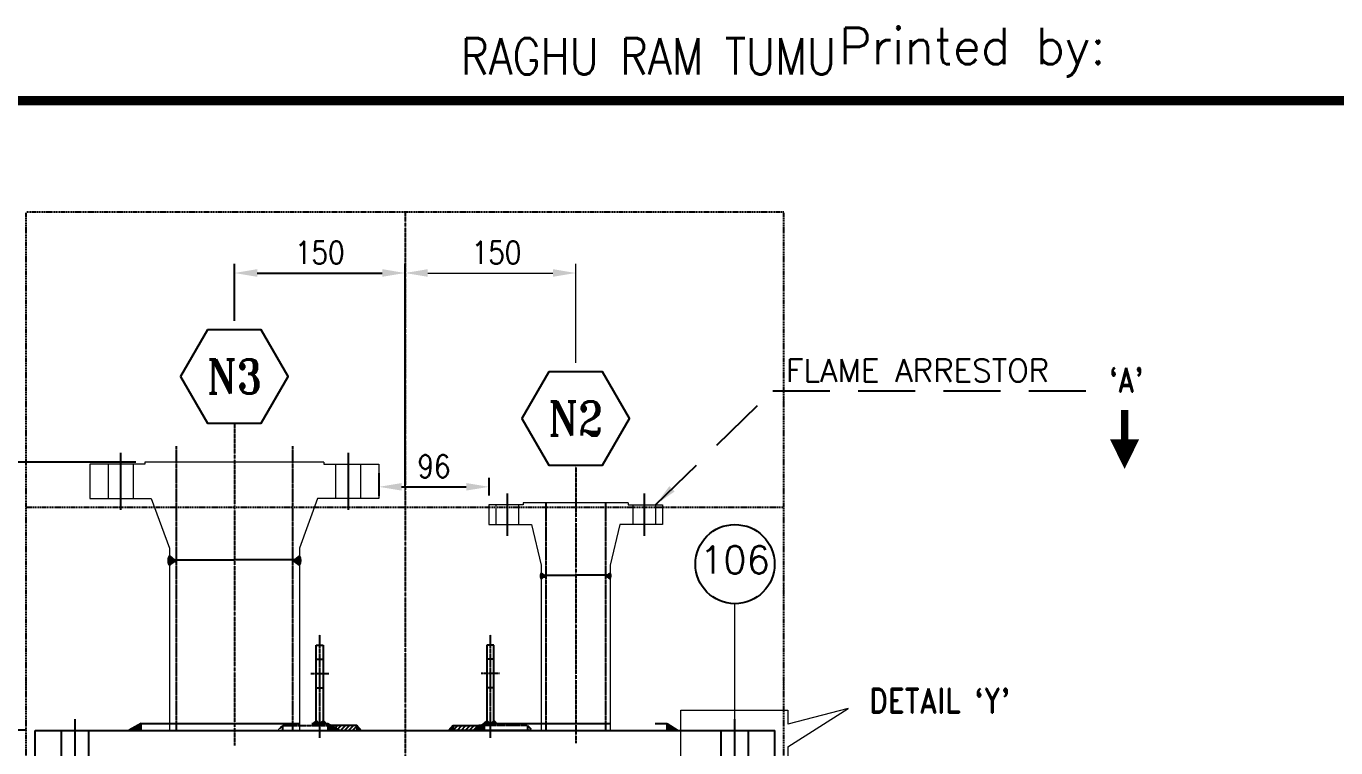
# Model space of a CAD drawing. Header units: inches. Extents: x -23478 to -9690, y -25762 to 11324.
# Drawn here: x -22101 to -20950, y 10635 to 11270 of the extents above; entities that cross this region are included whole.
import ezdxf
from ezdxf.enums import TextEntityAlignment as Align

# ---------------------------------------------------------------- set-up
doc = ezdxf.new("R2010")
doc.units = ezdxf.units.IN
doc.header["$LTSCALE"] = 200
doc.header["$MEASUREMENT"] = 0
for name, pattern in [('CENTER', [2, 1.25, -0.25, 0.25, -0.25]), ('CENTER2', [1.125, 0.75, -0.125, 0.125, -0.125]), ('DASHED', [0.75, 0.5, -0.25]), ('DASHED2', [0.375, 0.25, -0.125]), ('HIDDEN', [0.375, 0.25, -0.125]), ('PHANTOM2', [1.25, 0.625, -0.125, 0.125, -0.125, 0.125, -0.125])]:
    doc.linetypes.add(name, pattern=pattern)
for name, color, linetype, lineweight in [('1 (CEN)', 1, 'CENTER2', 9), ('AM_5', 3, 'Continuous', 15), ('EQUIPMENT', 4, 'Continuous', 13), ('Hidden Line', 3, 'HIDDEN', 9), ('OBJECT', 7, 'Continuous', 18)]:
    doc.layers.add(name, color=color, linetype=linetype, lineweight=lineweight)
for name, color, linetype in [('BORDER1', 3, 'Continuous'), ('BORDER2', 7, 'Continuous'), ('CEN', 3, 'CENTER'), ('CENTER', 1, 'CENTER'), ('DIMENSION', 8, 'Continuous'), ('text', 3, 'Continuous'), ('WELD', 5, 'Continuous')]:
    doc.layers.add(name, color=color, linetype=linetype)
doc.styles.add('ROMANC', font='ROMANC', dxfattribs={"height": 5})
doc.styles.add('ROMAND', font='romand.shx', dxfattribs={"width": 0.8})
doc.styles.add('ROMANS', font='romans.shx', dxfattribs={"width": 0.85})
doc.styles.add('ROMANT', font='romant.shx')
doc.styles.get("Standard").update_dxf_attribs({"font": 'romans.shx'})
doc.dimstyles.new('VEP-8', dxfattribs={"dimscale": 8, "dimtxt": 2.5, "dimasz": 2.5, "dimexe": 1, "dimexo": 1, "dimgap": 1, "dimtad": 1, "dimdec": 1, "dimlfac": -1, "dimzin": 9, "dimdsep": 46, "dimtxsty": 'ROMANS', "dimcen": 0, "dimclrd": 256, "dimclre": 256, "dimclrt": 3, "dimadec": 0, "dimazin": 2, "dimtfac": 1, "dimtdec": 1, "dimtmove": 0, "dimatfit": 3, "dimfxl": 1, "dimlwd": -1, "dimlwe": -1, "dimarcsym": 1})
doc.dimstyles.new('VEP-8$0', dxfattribs={"dimscale": 8, "dimtxt": 2.5, "dimasz": 2.5, "dimexe": 1, "dimexo": 1, "dimgap": 1, "dimtad": 1, "dimdec": 1, "dimlfac": -1, "dimzin": 9, "dimdsep": 46, "dimtxsty": 'ROMANS', "dimcen": 0, "dimclrd": 256, "dimclre": 256, "dimclrt": 3, "dimadec": 0, "dimazin": 2, "dimtfac": 1, "dimtdec": 1, "dimtmove": 0, "dimatfit": 3, "dimfxl": 1, "dimlwd": -1, "dimlwe": -1, "dimarcsym": 1})
pattern_1 = [(45, (8851.3301, 26728.67113), (-0.441941738, 0.441941738), []), (135, (8851.3301, 26728.67113), (-0.441941738, -0.441941738), [])]

# ---------------------------------------------------------------- blocks, each defined once
blk = doc.blocks.new('*D116')
at = {"layer": 'AM_5', "color": 8, "transparency": 16777216}
for p, q in [((-21768.4, 10856.5), (-21768.4, 11060.5)), ((-21748.4, 11052.5), (-21638.4, 11052.5)), ((-21618.4, 10973.6), (-21618.4, 11060.5))]:
    blk.add_line(p, q, dxfattribs=at)
for points in [[(-21748.4, 11055.9), (-21748.4, 11049.2), (-21768.4, 11052.5)], [(-21638.4, 11055.9), (-21638.4, 11049.2), (-21618.4, 11052.5)]]:
    blk.add_solid(points, dxfattribs=at)
at = {"layer": 'Defpoints', "color": 0, "transparency": 16777216}
for p in [(-21618.4, 11052.5), (-21618.4, 10965.6), (-21768.4, 10848.5)]:
    blk.add_point(p, dxfattribs=at)
at = {"layer": 'AM_5', "color": 3, "transparency": 16777216, "insert": (-21688, 11070.5), "char_height": 20, "attachment_point": 5, "style": 'ROMANS'}
blk.add_mtext('150', dxfattribs=at)
blk = doc.blocks.new('*D111')
at = {"layer": 'Defpoints', "color": 0, "linetype": 'DASHED', "transparency": 16777216}
for p in [(-22401.8, 10622.4), (-22093.4, 10625.4), (-22093.4, 10622.4)]:
    blk.add_point(p, dxfattribs=at)
at = {"layer": 'DIMENSION', "transparency": 16777216}
for p, q in [((-22401.8, 10645.4), (-22401.8, 10757.5)), ((-22101.4, 10625.4), (-22409.8, 10625.4)), ((-22101.4, 10622.4), (-22409.8, 10622.4)), ((-22401.8, 10622.4), (-22401.8, 10625.4)), ((-22401.8, 10602.4), (-22401.8, 10582.4))]:
    blk.add_line(p, q, dxfattribs=at)
at = {"layer": 'DIMENSION', "linetype": 'DASHED', "transparency": 16777216}
for points in [[(-22405.1, 10645.4), (-22398.4, 10645.4), (-22401.8, 10625.4)], [(-22405.1, 10602.4), (-22398.4, 10602.4), (-22401.8, 10622.4)]]:
    blk.add_solid(points, dxfattribs=at)
at = {"layer": 'DIMENSION', "color": 3, "linetype": 'DASHED', "transparency": 16777216, "insert": (-22419.8, 10711.4), "char_height": 20, "attachment_point": 5, "rotation": 90, "style": 'ROMANS', "bg_fill": 3, "box_fill_scale": 1.25, "bg_fill_color": 256, "bg_fill_true_color": 13158600, "bg_fill_transparency": 0}
blk.add_mtext('3 THK', dxfattribs=at)
blk = doc.blocks.new('*D112')
at = {"layer": 'Defpoints', "color": 0, "linetype": 'DASHED', "transparency": 16777216}
for p in [(-22257.7, 10650.4), (-22093.4, 10650.4), (-22093.4, 10625.4)]:
    blk.add_point(p, dxfattribs=at)
at = {"layer": 'DIMENSION', "transparency": 16777216}
for p, q in [((-22257.7, 10670.4), (-22257.7, 10732.7)), ((-22101.4, 10650.4), (-22265.7, 10650.4)), ((-22257.7, 10625.4), (-22257.7, 10650.4)), ((-22101.4, 10625.4), (-22265.7, 10625.4)), ((-22257.7, 10605.4), (-22257.7, 10585.4))]:
    blk.add_line(p, q, dxfattribs=at)
at = {"layer": 'DIMENSION', "linetype": 'DASHED', "transparency": 16777216}
for points in [[(-22261.1, 10670.4), (-22254.4, 10670.4), (-22257.7, 10650.4)], [(-22261.1, 10605.4), (-22254.4, 10605.4), (-22257.7, 10625.4)]]:
    blk.add_solid(points, dxfattribs=at)
at = {"layer": 'DIMENSION', "color": 3, "linetype": 'DASHED', "transparency": 16777216, "insert": (-22275.7, 10712.1), "char_height": 20, "attachment_point": 5, "rotation": 90, "style": 'ROMANS', "bg_fill": 3, "box_fill_scale": 1.25, "bg_fill_color": 256, "bg_fill_true_color": 13158600, "bg_fill_transparency": 0}
blk.add_mtext('16', dxfattribs=at)
blk = doc.blocks.new('*D113')
at = {"layer": 'Defpoints', "color": 0, "linetype": 'DASHED', "transparency": 16777216}
for p in [(-22328, 10622.4), (-22093.4, 10622.4), (-22093.4, 10597.4)]:
    blk.add_point(p, dxfattribs=at)
at = {"layer": 'DIMENSION', "transparency": 16777216}
for p, q in [((-22328, 10642.4), (-22328, 10704.7)), ((-22101.4, 10622.4), (-22336, 10622.4)), ((-22328, 10597.4), (-22328, 10622.4)), ((-22101.4, 10597.4), (-22336, 10597.4)), ((-22328, 10577.4), (-22328, 10557.4))]:
    blk.add_line(p, q, dxfattribs=at)
at = {"layer": 'DIMENSION', "linetype": 'DASHED', "transparency": 16777216}
for points in [[(-22331.3, 10642.4), (-22324.6, 10642.4), (-22328, 10622.4)], [(-22331.3, 10577.4), (-22324.6, 10577.4), (-22328, 10597.4)]]:
    blk.add_solid(points, dxfattribs=at)
at = {"layer": 'DIMENSION', "color": 3, "linetype": 'DASHED', "transparency": 16777216, "insert": (-22346, 10684.1), "char_height": 20, "attachment_point": 5, "rotation": 90, "style": 'ROMANS', "bg_fill": 3, "box_fill_scale": 1.25, "bg_fill_color": 256, "bg_fill_true_color": 13158600, "bg_fill_transparency": 0}
blk.add_mtext('16', dxfattribs=at)
blk = doc.blocks.new('*D108')
at = {"layer": 'Defpoints', "color": 0, "linetype": 'DASHED', "transparency": 16777216}
for p in [(-21768.4, 11052.5), (-21918.4, 11002.6), (-21768.4, 10856.5)]:
    blk.add_point(p, dxfattribs=at)
at = {"layer": 'DIMENSION', "transparency": 16777216}
for p, q in [((-21918.4, 11010.6), (-21918.4, 11060.5)), ((-21898.4, 11052.5), (-21788.4, 11052.5)), ((-21768.4, 10864.5), (-21768.4, 11060.5))]:
    blk.add_line(p, q, dxfattribs=at)
at = {"layer": 'DIMENSION', "linetype": 'DASHED', "transparency": 16777216}
for points in [[(-21898.4, 11055.9), (-21898.4, 11049.2), (-21918.4, 11052.5)], [(-21788.4, 11055.9), (-21788.4, 11049.2), (-21768.4, 11052.5)]]:
    blk.add_solid(points, dxfattribs=at)
at = {"layer": 'DIMENSION', "color": 3, "linetype": 'DASHED', "transparency": 16777216, "insert": (-21843.4, 11070.5), "char_height": 20, "attachment_point": 5, "style": 'ROMANS', "bg_fill": 3, "box_fill_scale": 1.25, "bg_fill_color": 256, "bg_fill_true_color": 13158600, "bg_fill_transparency": 0}
blk.add_mtext('150', dxfattribs=at)
blk = doc.blocks.new('*D115')
at = {"layer": 'Defpoints', "color": 0, "linetype": 'DASHED', "transparency": 16777216}
for p in [(-21791.4, 10884.5), (-21694.6, 10864.5), (-21694.6, 10848.8)]:
    blk.add_point(p, dxfattribs=at)
at = {"layer": 'DIMENSION', "transparency": 16777216}
for p, q in [((-21791.4, 10876.5), (-21791.4, 10856.5)), ((-21694.6, 10856.8), (-21694.6, 10872.5)), ((-21771.4, 10864.5), (-21714.6, 10864.5))]:
    blk.add_line(p, q, dxfattribs=at)
at = {"layer": 'DIMENSION', "linetype": 'DASHED', "transparency": 16777216}
for points in [[(-21771.4, 10867.8), (-21771.4, 10861.2), (-21791.4, 10864.5)], [(-21714.6, 10867.8), (-21714.6, 10861.2), (-21694.6, 10864.5)]]:
    blk.add_solid(points, dxfattribs=at)
at = {"layer": 'DIMENSION', "color": 3, "linetype": 'DASHED', "transparency": 16777216, "insert": (-21743, 10882.5), "char_height": 20, "attachment_point": 5, "style": 'ROMANS', "bg_fill": 3, "box_fill_scale": 1.25, "bg_fill_color": 256, "bg_fill_true_color": 13158600, "bg_fill_transparency": 0}
blk.add_mtext('96', dxfattribs=at)
blk = doc.blocks.new('*D120')
at = {"layer": 'Defpoints', "color": 0, "linetype": 'DASHED', "transparency": 16777216}
for p in [(-22739.6, 10886.1), (-21997, 10886.1), (-22190.5, 7925.4)]:
    blk.add_point(p, dxfattribs=at)
at = {"layer": 'DIMENSION', "transparency": 16777216}
for p, q in [((-22005, 10886.1), (-22747.6, 10886.1)), ((-22739.6, 7945.4), (-22739.6, 10866.1)), ((-22198.5, 7925.4), (-22747.6, 7925.4))]:
    blk.add_line(p, q, dxfattribs=at)
at = {"layer": 'DIMENSION', "linetype": 'DASHED', "transparency": 16777216}
for points in [[(-22742.9, 10866.1), (-22736.2, 10866.1), (-22739.6, 10886.1)], [(-22742.9, 7945.4), (-22736.2, 7945.4), (-22739.6, 7925.4)]]:
    blk.add_solid(points, dxfattribs=at)
at = {"layer": 'DIMENSION', "color": 3, "linetype": 'DASHED', "transparency": 16777216, "insert": (-22757.6, 9405.7), "char_height": 20, "attachment_point": 5, "rotation": 90, "style": 'ROMANS', "bg_fill": 3, "box_fill_scale": 1.25, "bg_fill_color": 256, "bg_fill_true_color": 13158600, "bg_fill_transparency": 0}
blk.add_mtext('2934', dxfattribs=at)
blk = doc.blocks.new('*U44')
at = {"layer": 'BORDER1', "color": 154, "true_color": 0x1859a9, "const_width": 1}
blk.add_lwpolyline([(0, 564), (796, 564), (796, 0), (0, 0)], close=True, dxfattribs=at)
at = {"layer": 'BORDER2', "color": 7, "style": 'ROMANS'}
blk.add_text('Printed on:                                                 Printed by:', height=4, dxfattribs=at).set_placement((0, 568))
at = {"layer": 'BORDER2', "color": 7, "insert": (136.97, 566.89), "char_height": 4, "attachment_point": 7, "style": 'ROMANS'}
blk.add_mtext('RAGHU RAM TUMU', dxfattribs=at)
at = {"layer": 'BORDER2', "flags": 8}
for tag, height, style, p in [('REV-B', 2.7, 'ROMANS', (662.76, 125.68)), ('REV-A', 2.7, 'ROMANS', (662.76, 118.68)), ('RE-B', 7, 'ROMANT', (745.34, 6.15))]:
    blk.add_attdef(tag, text='', height=height, dxfattribs=dict(at, style=style)).set_placement(p, align=Align.CENTER)
at = {"layer": 'BORDER2', "style": 'ROMANS', "width": 4.59626}
for tag, p, p2 in [('DATE-B', (668.47, 125.68), (681.47, 125.68)), ('DATE-A', (668.47, 118.68), (681.47, 118.68))]:
    blk.add_attdef(tag, text='', height=2.7, dxfattribs=at).set_placement(p, p2, align=Align.FIT)
at = {"layer": 'BORDER2'}
for tag, height, style, p in [('DRN-B', 2.7, 'ROMANS', (689.55, 125.68)), ('CHD-B', 2.7, 'ROMANS', (701.61, 125.68)), ('APD-B', 2.7, 'ROMANS', (713.32, 125.68)), ('DRN-A', 2.7, 'ROMANS', (689.55, 118.68)), ('CHD-A', 2.7, 'ROMANS', (701.61, 118.68)), ('APD-A', 2.7, 'ROMANS', (713.32, 118.68)), ('CONS_CONT_VEND', 3.5, 'ROMANC', (726, 61.94))]:
    blk.add_attdef(tag, text='', height=height, dxfattribs=dict(at, style=style)).set_placement(p, align=Align.CENTER)
at = {"layer": 'BORDER2', "style": 'ROMANS', "width": 0.8}
for tag, p, height in [('1:X', (670.77, 103.49), 3), ('LOC', (709.61, 103.49), 3), ('PROJ_NO', (774.84, 103.49), 3), ('CONS_DRG_NO', (681.74, 53.26), 2.5)]:
    blk.add_attdef(tag, p, '', height=height, dxfattribs=at)
at = {"layer": 'BORDER2', "lineweight": 30, "width": 0.8, "flags": 104}
for tag, p in [('COMMENTS-B', (719.88, 127.5)), ('COMMENTS-A', (719.88, 120.5))]:
    blk.add_attdef(tag, text='', height=2.2, dxfattribs=at).set_placement(p, align=Align.MIDDLE_LEFT)
at = {"layer": 'BORDER2', "style": 'ROMANS', "width": 0.8}
for tag, p in [('PROJECT_TITLE_1', (726, 45.91)), ('PROJECT_TITLE_2', (726, 40.58))]:
    blk.add_attdef(tag, text='', height=3.5, dxfattribs=at).set_placement(p, align=Align.MIDDLE)
at = {"layer": 'BORDER2', "style": 'ROMANT', "width": 0.8}
for tag, p in [('DRG_TITLE_1', (726, 29.73)), ('DRG_TITLE_2', (726, 23.03)), ('DRG_TITLE_3', (726, 16.33))]:
    blk.add_attdef(tag, text='', height=4, dxfattribs=at).set_placement(p, align=Align.CENTER)
at = {"layer": 'BORDER2', "style": 'ROMANT'}
for tag, p in [('AR', (668.95, 6.15)), ('PA', (683.03, 6.15)), ('DC', (697.09, 6.15)), ('TS', (775.94, 6.15))]:
    blk.add_attdef(tag, p, '', height=7, dxfattribs=at)
for tag, p in [('SRNO', (736.79, 6.15)), ('SH', (771.83, 6.2))]:
    blk.add_attdef(tag, text='', height=7, dxfattribs=at).set_placement(p, align=Align.RIGHT)
at = {"layer": 'BORDER2', "style": 'ROMANS', "flags": 2}
blk.add_attdef('TB_VERSION', text='', height=2, dxfattribs=at).set_placement((1, -1), align=Align.TOP_LEFT)

msp = doc.modelspace()

# ---------------------------------------------------------------- hatches: boundary and pattern name
at = {"layer": 'DIMENSION', "linetype": 'DASHED'}
h = msp.add_hatch(dxfattribs=at)
h.set_pattern_fill('ANSI37', color=5)
h.set_pattern_definition([(45, (8851.33008, 26714.37113), (-0.08838834765, 0.08838834765), []), (135, (8851.33008, 26714.37113), (-0.08838834765, -0.08838834765), [])])
h.paths.add_polyline_path([(-21975.59, 10803.71, 0.283837), (-21975.59, 10795.53), (-21971.24, 10798.87), (-21969.64, 10798.87), (-21969.64, 10800.37), (-21971.24, 10800.37)])
h.paths.add_polyline_path([(-21861.29, 10795.53, 0.283837), (-21861.29, 10803.71), (-21865.64, 10800.37), (-21867.24, 10800.37), (-21867.24, 10798.87), (-21865.64, 10798.87)])
h = msp.add_hatch(dxfattribs=at)
h.set_pattern_fill('ANSI37', color=5, scale=0.5)
h.set_pattern_definition([(45, (11257.57209, 27347.97924), (-0.04419417382, 0.04419417382), []), (135, (11257.57209, 27347.97924), (-0.04419417382, -0.04419417382), [])])
h.paths.add_polyline_path([(-21648.64, 10788.64, 0.279062), (-21648.64, 10783.61), (-21646.34, 10785.37), (-21644.74, 10785.37), (-21644.74, 10786.87), (-21646.34, 10786.87)])
h.paths.add_polyline_path([(-21588.24, 10783.61, 0.279062), (-21588.24, 10788.64), (-21590.54, 10786.87), (-21592.14, 10786.87), (-21592.14, 10785.37), (-21590.54, 10785.37)])
h = msp.add_hatch(dxfattribs=at)
h.set_pattern_fill('ANSI31', color=2, scale=20)
h.set_pattern_definition([(45, (8851.33, 26728.6711), (-1.76776695, 1.76776695), [])])
h.paths.add_polyline_path([(-21833.45, 10654.65), (-21826.08, 10650.42), (-21826.08, 10650.37), (-21810.78, 10650.37), (-21810.78, 10654.65)])
h.paths.add_polyline_path([(-21708.27, 10650.37), (-21701.26, 10654.65), (-21703.44, 10654.65), (-21726.1, 10654.65), (-21726.1, 10650.37), (-21726.1, 10650.37)])
at = {"layer": 'WELD'}
h = msp.add_hatch(dxfattribs=at)
h.set_pattern_fill('ANSI37', color=256, scale=5, angle=180)
h.set_pattern_definition(pattern_1)
h.paths.add_polyline_path([(-22010.8, 10650.42), (-22000.44, 10656.37), (-22000.44, 10650.37), (-22010.8, 10650.37)])
h = msp.add_hatch(dxfattribs=at)
h.set_pattern_fill('ANSI37', color=256, scale=5)
h.set_pattern_definition(pattern_1)
h.paths.add_polyline_path([(-21826.08, 10650.42), (-21836.44, 10656.37), (-21836.44, 10650.37), (-21826.08, 10650.37)])
h = msp.add_hatch(dxfattribs=at)
h.set_pattern_fill('ANSI37', color=256, scale=5)
h.set_pattern_definition(pattern_1)
h.paths.add_polyline_path([(-21806.86, 10650.37), (-21810.78, 10654.65), (-21810.78, 10650.37)])
h.paths.add_polyline_path([(-21726.1, 10654.65), (-21730.02, 10650.37), (-21730.02, 10650.37), (-21656.86, 10650.37), (-21656.86, 10650.37), (-21726.1, 10650.37), (-21726.1, 10650.37)])
h = msp.add_hatch(dxfattribs=at)
h.set_pattern_fill('ANSI37', color=256, scale=5, angle=180)
h.set_pattern_definition(pattern_1)
h.paths.add_polyline_path([(-21708.27, 10650.37), (-21698.44, 10656.37), (-21698.44, 10650.37)])
h = msp.add_hatch(dxfattribs=at)
h.set_pattern_fill('ANSI37', color=256, scale=5)
h.set_pattern_definition(pattern_1)
h.paths.add_polyline_path([(-21528.61, 10650.37), (-21538.44, 10656.37), (-21538.44, 10650.37)])

# ---------------------------------------------------------------- linework, layer by layer
at = {"color": 7, "linetype": 'Continuous', "lineweight": 18}
for p, q in [((-21435.44, 10935.4), (-21435.44, 10944.71)), ((-21435.44, 10769.58), (-21435.44, 10778.89)), ((-21435.44, 10686.66), (-21435.44, 10695.97))]:
    msp.add_line(p, q, dxfattribs=at)
at = {"color": 0}
for p, q in [((-21975.59, 10803.71), (-21971.24, 10800.37)), ((-21975.59, 10803.71), (-21971.24, 10800.37)), ((-21975.59, 10795.53), (-21971.24, 10798.87)), ((-21971.24, 10800.37), (-21969.64, 10800.37)), ((-21971.24, 10800.37), (-21969.64, 10800.37)), ((-21971.24, 10798.87), (-21969.64, 10798.87)), ((-21969.64, 10800.37), (-21918.44, 10800.37)), ((-21867.24, 10800.37), (-21918.44, 10800.37)), ((-21865.64, 10800.37), (-21867.24, 10800.37)), ((-21865.64, 10800.37), (-21867.24, 10800.37)), ((-21865.64, 10798.87), (-21867.24, 10798.87)), ((-21861.29, 10803.71), (-21865.64, 10800.37)), ((-21861.29, 10803.71), (-21865.64, 10800.37)), ((-21861.29, 10795.53), (-21865.64, 10798.87)), ((-21648.64, 10788.64), (-21646.34, 10786.87)), ((-21646.34, 10786.87), (-21644.74, 10786.87)), ((-21644.74, 10786.87), (-21618.44, 10786.87)), ((-21592.14, 10786.87), (-21618.44, 10786.87)), ((-21590.54, 10786.87), (-21592.14, 10786.87)), ((-21588.24, 10788.64), (-21590.54, 10786.87)), ((-21648.64, 10783.61), (-21646.34, 10785.37)), ((-21646.34, 10785.37), (-21644.74, 10785.37)), ((-21590.54, 10785.37), (-21592.14, 10785.37)), ((-21588.24, 10783.61), (-21590.54, 10785.37)), ((-21975.59, 10656.37), (-21861.29, 10656.37)), ((-21648.64, 10656.37), (-21588.24, 10656.37))]:
    msp.add_line(p, q, dxfattribs=at)
at = {"color": 0, "linetype": 'DASHED'}
for p, q in [((-21846.44, 10656.37), (-21846.44, 10725.14)), ((-21846.44, 10725.14), (-21840.44, 10725.14)), ((-21840.44, 10725.14), (-21840.44, 10656.37)), ((-21696.44, 10725.14), (-21696.44, 10656.37)), ((-21690.44, 10725.14), (-21696.44, 10725.14)), ((-21690.44, 10656.37), (-21690.44, 10725.14)), ((-21846.44, 10712.87), (-21840.44, 10712.87)), ((-21690.44, 10712.87), (-21696.44, 10712.87)), ((-21846.44, 10687.87), (-21840.44, 10687.87)), ((-21690.44, 10687.87), (-21696.44, 10687.87)), ((-21880.02, 10650.37), (-21806.86, 10650.37)), ((-21810.78, 10654.65), (-21833.45, 10654.65)), ((-21810.78, 10654.65), (-21810.78, 10650.37)), ((-21810.78, 10654.65), (-21806.86, 10650.37)), ((-21726.1, 10654.65), (-21730.02, 10650.37)), ((-21656.86, 10650.37), (-21730.02, 10650.37)), ((-21726.1, 10654.65), (-21726.1, 10650.37)), ((-21726.1, 10654.65), (-21703.44, 10654.65))]:
    msp.add_line(p, q, dxfattribs=at)
for p, q in [((-22093.44, 10650.37), (-21443.44, 10650.37)), ((-22093.44, 10625.37), (-22093.44, 10650.37)), ((-22070.44, 10625.37), (-22070.44, 10650.37)), ((-22046.44, 10625.37), (-22046.44, 10650.37)), ((-21490.44, 10625.37), (-21490.44, 10650.37)), ((-21466.44, 10625.37), (-21466.44, 10650.37)), ((-21443.44, 10625.37), (-21443.44, 10650.37))]:
    msp.add_line(p, q)
at = {"color": 0, "linetype": 'DASHED', "ltscale": 0.0001}
for p, q in [((-21876.1, 10654.65), (-21880.02, 10650.37)), ((-21876.1, 10654.65), (-21876.1, 10650.37)), ((-21846.44, 10658.9), (-21850.69, 10654.65)), ((-21846.44, 10658.9), (-21842.2, 10654.65)), ((-21846.44, 10656.37), (-21846.44, 10654.65)), ((-21840.44, 10658.9), (-21844.69, 10654.65)), ((-21840.44, 10658.9), (-21836.19, 10654.65)), ((-21840.44, 10656.37), (-21840.44, 10654.65)), ((-21696.44, 10658.9), (-21700.69, 10654.65)), ((-21696.44, 10658.9), (-21692.19, 10654.65)), ((-21690.44, 10658.9), (-21694.69, 10654.65)), ((-21690.44, 10658.9), (-21686.2, 10654.65)), ((-21660.78, 10654.65), (-21660.78, 10650.37)), ((-21660.78, 10654.65), (-21656.86, 10650.37))]:
    msp.add_line(p, q, dxfattribs=at)
at = {"color": 0, "linetype": 'DASHED', "ltscale": 0.0002}
for p, q in [((-21876.1, 10654.65), (-21833.45, 10654.65)), ((-21660.78, 10654.65), (-21703.44, 10654.65))]:
    msp.add_line(p, q, dxfattribs=at)
for points in [[(-21942.12, 11002.59), (-21965.79, 10961.58), (-21942.12, 10920.57), (-21894.77, 10920.57), (-21871.09, 10961.58), (-21894.77, 11002.59)], [(-21642.12, 10965.59), (-21665.79, 10924.58), (-21642.12, 10883.58), (-21594.77, 10883.58), (-21571.09, 10924.58), (-21594.77, 10965.59)]]:
    msp.add_lwpolyline(points, close=True)
at = {"color": 0}
for centre, radius, start, end in [((-21968.97, 10799.62), 7.78, 148.3082, 211.6918), ((-21867.91, 10799.62), 7.78, 328.3082, 31.6918), ((-21644.49, 10786.12), 4.86, 148.8152, 211.1848), ((-21592.4, 10786.12), 4.86, 328.8152, 31.1848)]:
    msp.add_arc(centre, radius, start, end, dxfattribs=at)
at = {"layer": '1 (CEN)'}
msp.add_line((-21478.44, 10660.2), (-21478.44, 10761.71), dxfattribs=at)
at = {"layer": 'CEN', "color": 2, "linetype": 'CENTER'}
for p, q in [((-22018.44, 10894.47), (-22018.44, 10844.37)), ((-21818.44, 10894.47), (-21818.44, 10844.37)), ((-21678.74, 10858.77), (-21678.74, 10821.32)), ((-21558.14, 10858.77), (-21558.14, 10821.32))]:
    msp.add_line(p, q, dxfattribs=at)
at = {"layer": 'CENTER', "linetype": 'CENTER', "ltscale": 0.001}
for p, q in [((-21768.44, 11105.87), (-21768.44, 8697.39)), ((-21918.44, 10920.57), (-21918.44, 10637.1)), ((-21618.44, 10883.58), (-21618.44, 10639.1))]:
    msp.add_line(p, q, dxfattribs=at)
at = {"layer": 'CENTER', "linetype": 'CENTER', "ltscale": 0.0001}
for p, q in [((-21843.44, 10643.69), (-21843.44, 10734.47)), ((-21693.44, 10643.69), (-21693.44, 10734.47)), ((-21851.37, 10700.37), (-21835.52, 10700.37)), ((-21685.52, 10700.37), (-21701.37, 10700.37))]:
    msp.add_line(p, q, dxfattribs=at)
at = {"layer": 'CENTER'}
for p, q in [((-22058.44, 10618.15), (-22058.44, 10660.2)), ((-21478.44, 10618.15), (-21478.44, 10660.2))]:
    msp.add_line(p, q, dxfattribs=at)
at = {"layer": 'DIMENSION', "color": 7, "linetype": 'DASHED', "ltscale": 0.01}
for p, q in [((-21435.44, 11105.87), (-22101.44, 11105.87)), ((-21435.44, 10597.37), (-21435.44, 11105.87)), ((-22101.44, 10846.5), (-21435.44, 10846.5))]:
    msp.add_line(p, q, dxfattribs=at)
at = {"layer": 'DIMENSION', "color": 7, "linetype": 'DASHED', "ltscale": 0.001}
for p, q in [((-21969.64, 10900.37), (-21969.64, 10650.37)), ((-21867.24, 10900.37), (-21867.24, 10650.37)), ((-21644.74, 10850.37), (-21644.74, 10650.37)), ((-21592.14, 10850.37), (-21592.14, 10650.37))]:
    msp.add_line(p, q, dxfattribs=at)
at = {"layer": 'DIMENSION', "color": 7, "linetype": 'DASHED'}
for p, q in [((-22000.44, 10656.37), (-22010.8, 10650.42)), ((-22000.44, 10650.37), (-22000.44, 10656.37)), ((-22000.44, 10656.37), (-21836.44, 10656.37)), ((-22000.44, 10650.37), (-21836.44, 10650.37)), ((-21900.02, 10650.37), (-21636.86, 10650.37)), ((-21836.44, 10656.37), (-21836.44, 10650.37)), ((-21836.44, 10656.37), (-21826.08, 10650.42)), ((-21698.44, 10656.37), (-21708.28, 10650.37)), ((-21700.44, 10650.37), (-21536.44, 10650.37)), ((-21698.44, 10656.37), (-21538.44, 10656.37)), ((-21698.44, 10650.37), (-21698.44, 10656.37)), ((-21538.44, 10656.37), (-21538.44, 10650.37)), ((-21538.44, 10656.37), (-21528.6, 10650.37))]:
    msp.add_line(p, q, dxfattribs=at)
at = {"layer": 'EQUIPMENT'}
for p, q in [((-22045.44, 10884.47), (-22045.44, 10854.37)), ((-21997.04, 10884.47), (-22045.44, 10884.47)), ((-21839.84, 10886.07), (-21997.04, 10886.07)), ((-21997.04, 10886.07), (-21997.04, 10884.47)), ((-21839.84, 10886.07), (-21839.84, 10884.47)), ((-21839.84, 10884.47), (-21791.44, 10884.47)), ((-21791.44, 10884.47), (-21791.44, 10854.37)), ((-22045.44, 10854.37), (-21991.47, 10854.37)), ((-21991.47, 10854.37), (-21975.59, 10810.71)), ((-21845.42, 10854.37), (-21861.29, 10810.71)), ((-21791.44, 10854.37), (-21845.42, 10854.37)), ((-21664.49, 10848.77), (-21694.64, 10848.77)), ((-21694.64, 10848.77), (-21694.64, 10831.32)), ((-21664.49, 10850.37), (-21664.49, 10848.77)), ((-21572.39, 10850.37), (-21664.49, 10850.37)), ((-21572.39, 10850.37), (-21572.39, 10848.77)), ((-21572.39, 10848.77), (-21542.24, 10848.77)), ((-21542.24, 10848.77), (-21542.24, 10831.32)), ((-21694.64, 10831.32), (-21657.34, 10831.32)), ((-21657.34, 10831.32), (-21648.64, 10795.64)), ((-21579.54, 10831.32), (-21588.24, 10795.64)), ((-21542.24, 10831.32), (-21579.54, 10831.32)), ((-21975.59, 10810.71), (-21975.59, 10803.71)), ((-21861.29, 10810.71), (-21861.29, 10803.71)), ((-21975.59, 10800.37), (-21975.59, 10650.37)), ((-21861.29, 10800.37), (-21861.29, 10650.37)), ((-21648.64, 10795.64), (-21648.64, 10788.64)), ((-21588.24, 10795.64), (-21588.24, 10788.64)), ((-21648.64, 10783.61), (-21648.64, 10650.37)), ((-21588.24, 10783.61), (-21588.24, 10650.37))]:
    msp.add_line(p, q, dxfattribs=at)
at = {"layer": 'Hidden Line', "ltscale": 5}
for p, q in [((-22029.44, 10884.47), (-22029.44, 10854.37)), ((-22007.44, 10884.47), (-22007.44, 10854.37)), ((-21829.44, 10884.47), (-21829.44, 10854.37)), ((-21807.44, 10884.47), (-21807.44, 10854.37)), ((-21688.74, 10848.77), (-21688.74, 10831.32)), ((-21668.74, 10848.77), (-21668.74, 10831.32)), ((-21568.14, 10848.77), (-21568.14, 10831.32)), ((-21548.14, 10848.77), (-21548.14, 10831.32))]:
    msp.add_line(p, q, dxfattribs=at)
at = {"layer": 'OBJECT', "color": 252, "linetype": 'PHANTOM2', "lineweight": 15, "ltscale": 5}
for p, q in [((-21431.9, 10635.89, -0.29), (-21378.86, 10669.71, -0.29)), ((-21378.86, 10669.71, -0.29), (-21431.9, 10655.92, -0.29))]:
    msp.add_line(p, q, dxfattribs=at)
at = {"layer": 'OBJECT', "color": 2, "lineweight": 15, "ltscale": 0.8}
msp.add_lwpolyline([(-21135.92, 10880.18, 0, 25.6, 0), (-21135.92, 10906.29, 70.4, 25.89, 0)], format="xyseb", dxfattribs=at)
at = {"layer": 'OBJECT', "color": 2, "lineweight": 15, "ltscale": 0.8, "const_width": 6.4}
msp.add_lwpolyline([(-21135.92, 10906.29), (-21135.92, 10931.98)], dxfattribs=at)
at = {"layer": 'OBJECT', "color": 252, "linetype": 'PHANTOM2', "lineweight": 15, "ltscale": 5, "elevation": -0.29}
msp.add_lwpolyline([(-21431.9, 10635.89), (-21431.9, 10581), (-21526.04, 10581), (-21526.04, 10668), (-21431.9, 10668), (-21431.9, 10655.92)], dxfattribs=at)
at = {"layer": 'text', "color": 4}
msp.add_circle((-21478.44, 10796.52), 34.81, dxfattribs=at)

# ---------------------------------------------------------------- texts
at = {"style": 'ROMANT', "width": 0.85}
for tag, p in [('N3', (-21918.44, 10961.58)), ('N2', (-21618.44, 10924.58))]:
    msp.add_attdef(tag, text='', height=30, dxfattribs=at).set_placement(p, align=Align.MIDDLE)
at = {"layer": 'DIMENSION', "color": 3, "style": 'ROMANS'}
msp.add_text('106', height=24, dxfattribs=at).set_placement((-21478.44, 10800.32), align=Align.MIDDLE_CENTER)
at = {"layer": 'text', "style": 'ROMANS'}
msp.add_text('FLAME ARRESTOR', height=20, dxfattribs=at).set_placement((-21433.6, 10956.84))
at = {"layer": 'text', "color": 2, "lineweight": 15, "style": 'ROMAND', "width": 0.85}
msp.add_text("DETAIL `Y' ", height=21.2512, rotation=359.99989, dxfattribs=at).set_placement((-21292.06, 10676.41, -0.14), align=Align.MIDDLE_CENTER)
at = {"layer": 'text', "color": 64, "lineweight": 15, "insert": (-21134.44, 10958.62, -0.14), "char_height": 20.996, "attachment_point": 5, "style": 'ROMAND'}
msp.add_mtext("\\A1;`A'", dxfattribs=at)

# ---------------------------------------------------------------- dimensions: what is measured, and where the dimension line sits
at = {"layer": 'AM_5'}
dim = msp.add_linear_dim(base=(-21618.44, 11052.52), p1=(-21768.44, 10848.5), p2=(-21618.44, 10965.59), dimstyle='VEP-8$0', override={"dimclrd": 8, "dimclre": 8}, dxfattribs=at)
dim.commit()
dim.dimension.update_dxf_attribs({"geometry": '*D116', "text_midpoint": (-21688.02, 11052.52), "dimtype": 160})

# ---------------------------------------------------------------- leaders
at = {"layer": 'DIMENSION', "color": 6, "linetype": 'DASHED2'}
msp.add_leader([(-21548.14, 10848.77), (-21445.12, 10948.98), (-21167.62, 10948.98)], dimstyle='VEP-8', override={"dimtad": 0, "dimfxl": 1.5, "dimtfill": 1}, dxfattribs=at)

# ---------------------------------------------------------------- next in the draw order: dimensions: what is measured, and where the dimension line sits
at = {"layer": 'DIMENSION', "color": 7, "linetype": 'DASHED'}
dim = msp.add_linear_dim(base=(-21768.44, 11052.52), p1=(-21918.44, 11002.59), p2=(-21768.44, 10856.5), dimstyle='VEP-8$0', override={"dimlfac": 1, "dimfxl": 1.5, "dimtfill": 1}, dxfattribs=at)
dim.commit()
dim.dimension.update_dxf_attribs({"geometry": '*D108', "text_midpoint": (-21843.44, 11070.52)})
dim = msp.add_linear_dim(base=(-22401.78, 10622.37), p1=(-22093.44, 10625.37), p2=(-22093.44, 10622.37), angle=90, text='<> THK', dimstyle='VEP-8$0', override={"dimtxt": 2.5, "dimlfac": 1, "dimtxsty": 'ROMANS', "dimfxl": 1.5, "dimtfill": 1}, dxfattribs=at)
dim.commit()
dim.dimension.update_dxf_attribs({"geometry": '*D111', "text_midpoint": (-22401.78, 10711.42), "dimtype": 160})

# ---------------------------------------------------------------- next in the draw order: dimensions: what is measured, and where the dimension line sits
dim = msp.add_linear_dim(base=(-21694.64, 10864.5), p1=(-21791.44, 10884.47), p2=(-21694.64, 10848.77), text='96', dimstyle='VEP-8$0', override={"dimtxt": 2.5, "dimlfac": 1, "dimtxsty": 'ROMANS', "dimfxl": 1.5, "dimtfill": 1}, dxfattribs=at)
dim.commit()
dim.dimension.update_dxf_attribs({"geometry": '*D115', "text_midpoint": (-21743.04, 10864.5), "dimtype": 160})
dim = msp.add_linear_dim(base=(-22257.74, 10650.37), p1=(-22093.44, 10625.37), p2=(-22093.44, 10650.37), angle=90, text='16', dimstyle='VEP-8$0', override={"dimtxt": 2.5, "dimlfac": 1, "dimtxsty": 'ROMANS', "dimfxl": 1.5, "dimtfill": 1}, dxfattribs=at)
dim.commit()
dim.dimension.update_dxf_attribs({"geometry": '*D112', "text_midpoint": (-22257.74, 10712.13), "dimtype": 160})

# ---------------------------------------------------------------- next in the draw order: dimensions: what is measured, and where the dimension line sits
dim = msp.add_linear_dim(base=(-22327.97, 10622.37), p1=(-22093.44, 10597.37), p2=(-22093.44, 10622.37), angle=90, text='16', dimstyle='VEP-8$0', override={"dimtxt": 2.5, "dimlfac": 1, "dimtxsty": 'ROMANS', "dimfxl": 1.5, "dimtfill": 1}, dxfattribs=at)
dim.commit()
dim.dimension.update_dxf_attribs({"geometry": '*D113', "text_midpoint": (-22327.97, 10684.13), "dimtype": 160})

# ---------------------------------------------------------------- next in the draw order: linework, layer by layer
at = {"color": 7, "linetype": 'Continuous', "lineweight": 18}
msp.add_line((-22101.44, 10686.66), (-22101.44, 10695.97), dxfattribs=at)
at = {"layer": 'DIMENSION', "color": 7, "linetype": 'DASHED', "ltscale": 0.01}
msp.add_line((-22101.44, 10597.37), (-22101.44, 11105.87), dxfattribs=at)

# ---------------------------------------------------------------- next in the draw order: dimensions: what is measured, and where the dimension line sits
at = {"layer": 'DIMENSION', "color": 7, "linetype": 'DASHED'}
dim = msp.add_linear_dim(base=(-22739.55, 10886.07), p1=(-22190.55, 7925.37), p2=(-21997.04, 10886.07), angle=90, text='2934', dimstyle='VEP-8$0', override={"dimtxt": 2.5, "dimlfac": 1, "dimtxsty": 'ROMANS', "dimfxl": 1.5, "dimtfill": 1}, dxfattribs=at)
dim.commit()
dim.dimension.update_dxf_attribs({"geometry": '*D120', "text_midpoint": (-22739.55, 9405.72), "dimtype": 160})

# ---------------------------------------------------------------- next in the draw order: block references
at = {"layer": 'BORDER1', "lineweight": 9, "xscale": 8.000000000000005, "yscale": 8.000000000000005, "zscale": 8.000000000000005}
msp.add_blockref('*U44', (-22815.09, 6692.03), dxfattribs=at)

doc.saveas('drawing.dxf')
